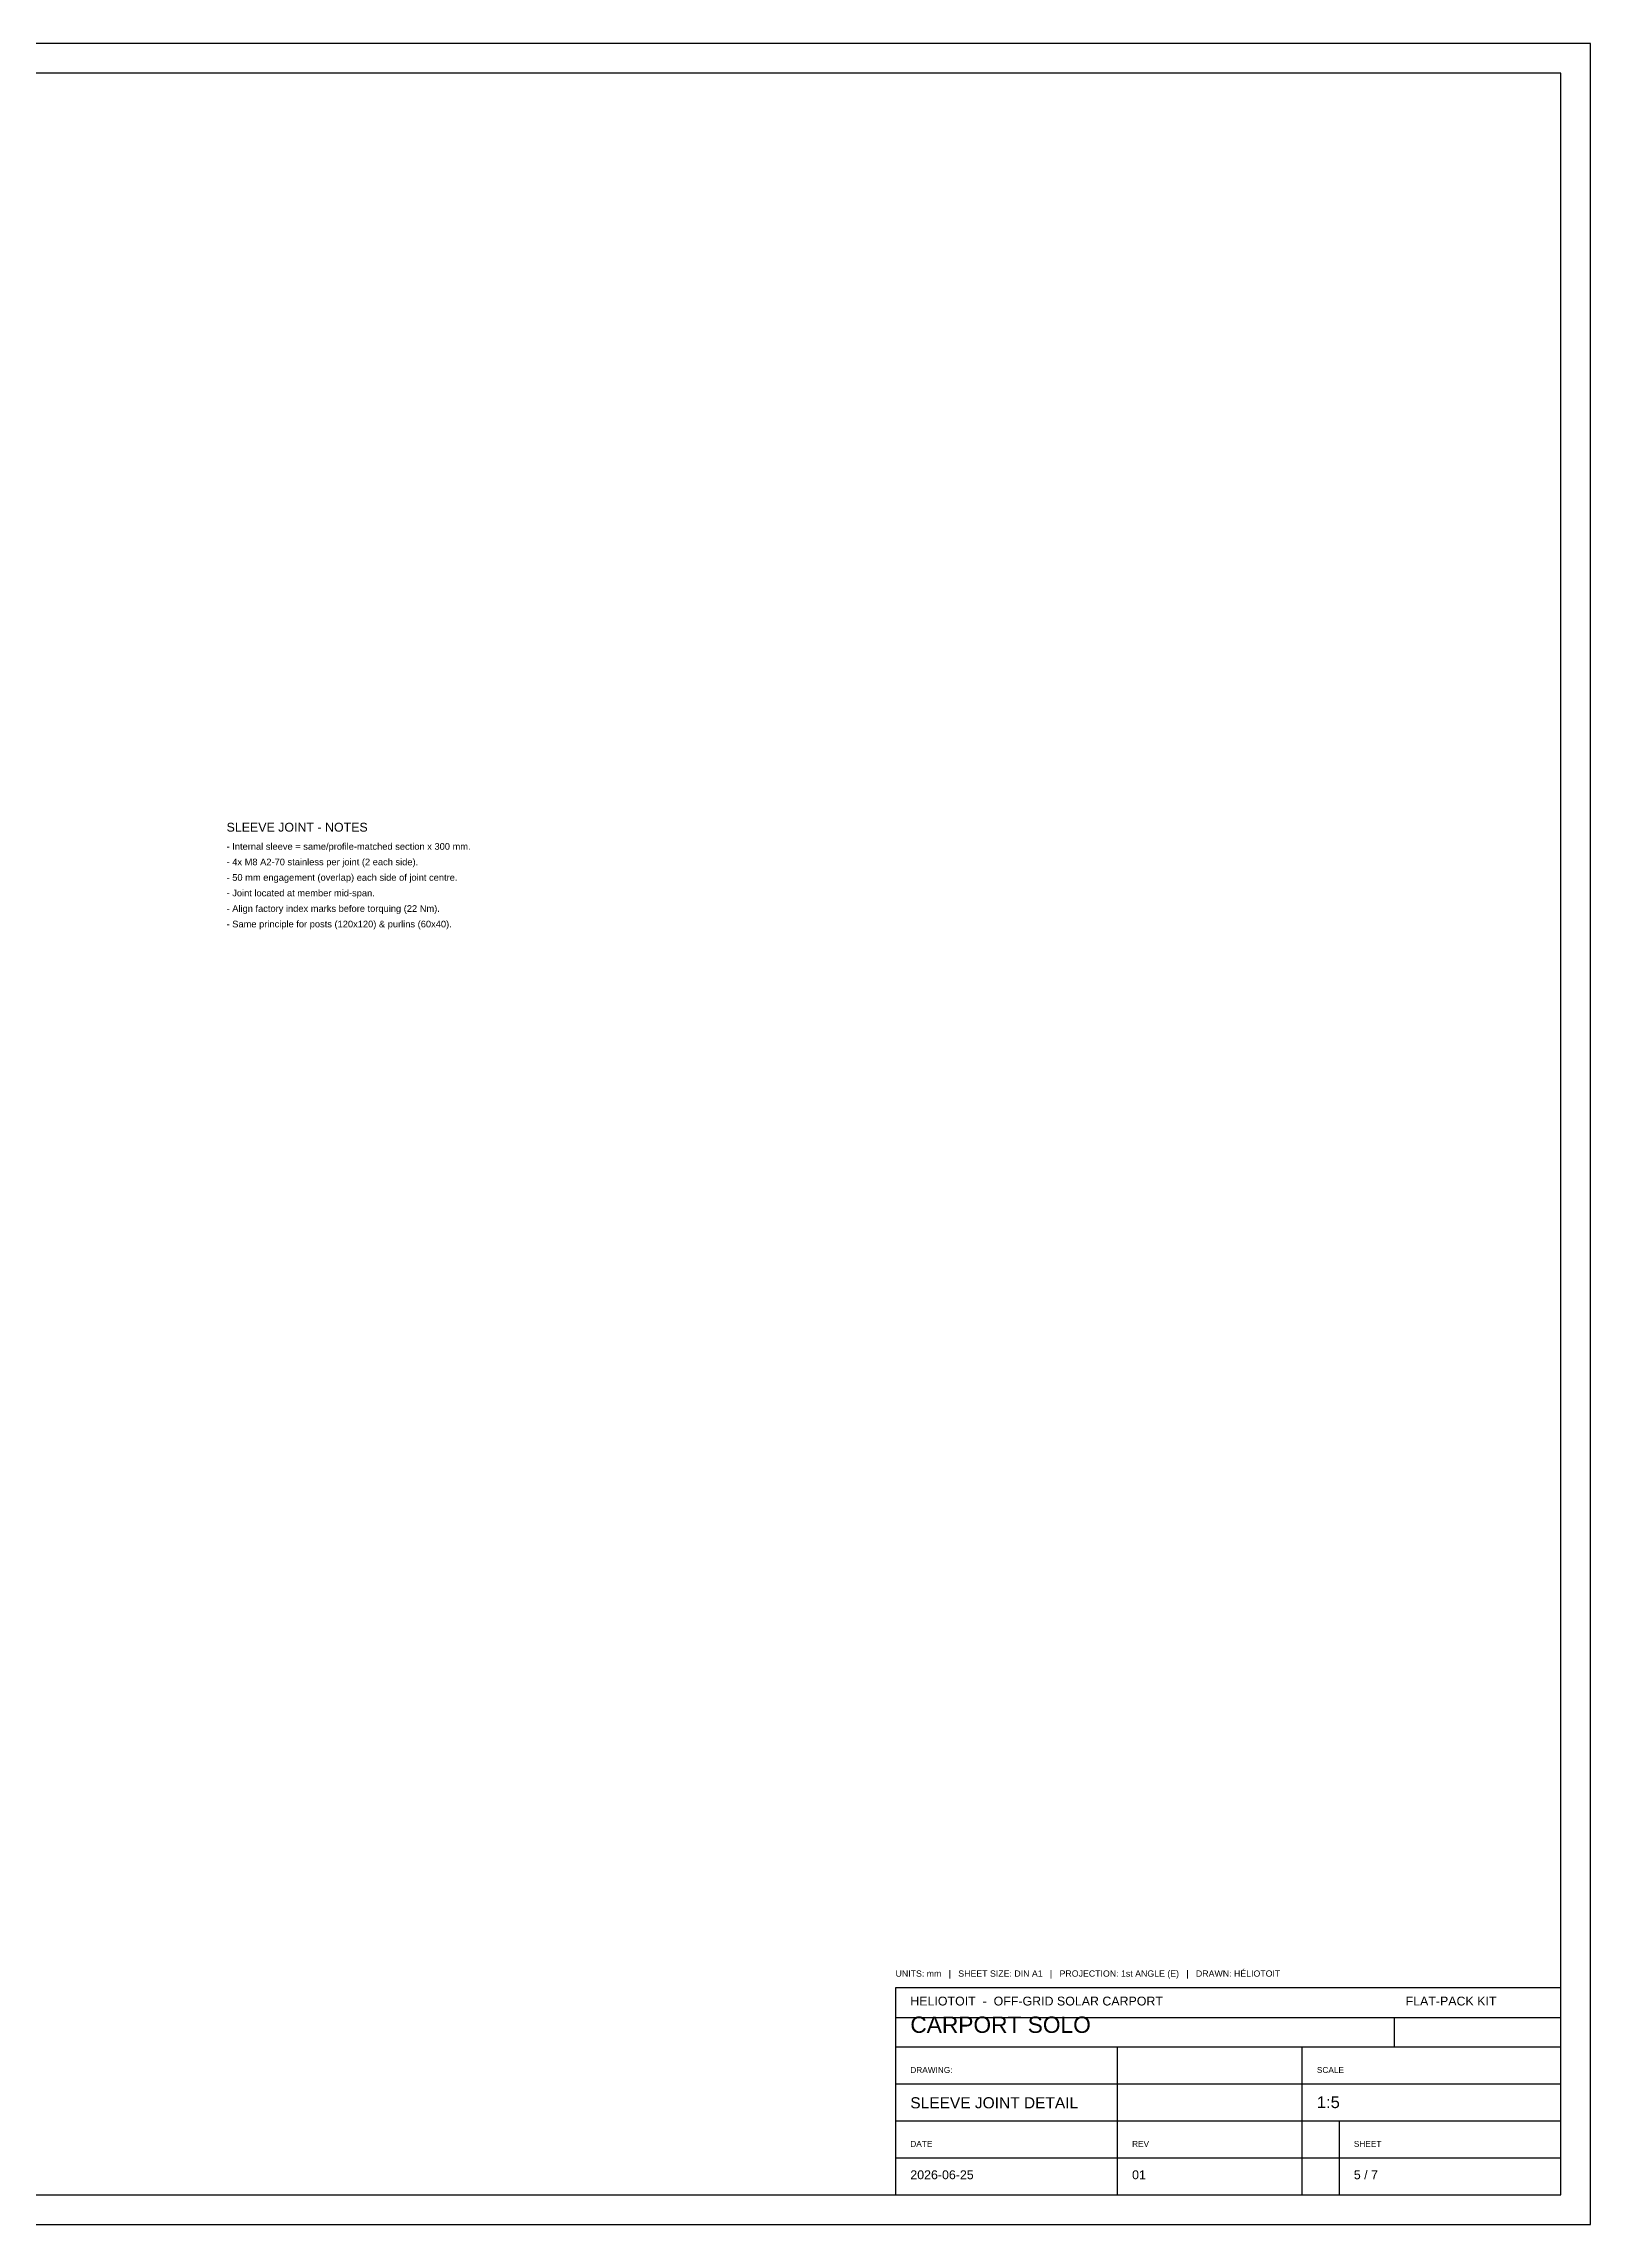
# Model space of a CAD drawing. Header units: millimetres. Extents: x 2 to 839, y 2 to 592.
# Drawn here: x 420 to 839, y 2 to 592 of the extents above; entities that cross this region are included whole.
import ezdxf
from ezdxf.enums import TextEntityAlignment as Align

# ---------------------------------------------------------------- set-up
doc = ezdxf.new("R2010")
doc.units = ezdxf.units.MM
for name, color, linetype in [('BORDER', 7, 'CONTINUOUS'), ('TEXT', 7, 'CONTINUOUS'), ('TITLE', 7, 'CONTINUOUS')]:
    doc.layers.add(name, color=color, linetype=linetype)
doc.styles.add('ARIAL', font='arial.ttf')

msp = doc.modelspace()

# ---------------------------------------------------------------- linework, layer by layer
at = {"layer": 'BORDER'}
for points in [[(2, 2), (839, 2), (839, 592), (2, 592)], [(10, 10), (831, 10), (831, 584), (10, 584)]]:
    msp.add_lwpolyline(points, close=True, dxfattribs=at)
at = {"layer": 'TITLE'}
for p, q in [((651, 58), (831, 58)), ((786, 50), (786, 58)), ((651, 50), (831, 50)), ((711, 50), (711, 10)), ((761, 10), (761, 50)), ((651, 40), (831, 40)), ((651, 30), (831, 30)), ((771, 30), (771, 10)), ((651, 20), (831, 20))]:
    msp.add_line(p, q, dxfattribs=at)
msp.add_lwpolyline([(651, 10), (831, 10), (831, 66), (651, 66)], close=True, dxfattribs=at)

# ---------------------------------------------------------------- texts
at = {"layer": 'TEXT', "style": 'ARIAL'}
for s, height, p in [('SLEEVE JOINT - NOTES', 2.4, (470, 380)), ('- Internal sleeve = same/profile-matched section x 300 mm.', 1.8, (470, 374.8)), ('- 4x M8 A2-70 stainless per joint (2 each side).', 1.8, (470, 370.6)), ('- 50 mm engagement (overlap) each side of joint centre.', 1.8, (470, 366.4)), ('- Joint located at member mid-span.', 1.8, (470, 362.2)), ('- Align factory index marks before torquing (22 Nm).', 1.8, (470, 358)), ('- Same principle for posts (120x120) & purlins (60x40).', 1.8, (470, 353.8))]:
    msp.add_text(s, height=height, dxfattribs=at).set_placement(p, align=Align.MIDDLE_LEFT)
for s, height, p in [('UNITS: mm   |   SHEET SIZE: DIN A1   |   PROJECTION: 1st ANGLE (E)   |   DRAWN: HÉLIOTOIT', 1.7, (651, 68.5)), ('HELIOTOIT  -  OFF-GRID SOLAR CARPORT', 2.4, (655, 60.5)), ('FLAT-PACK KIT', 2.4, (789, 60.5)), ('CARPORT SOLO', 4.4, (655, 52.5)), ('DRAWING:', 1.6, (655, 42.5)), ('SCALE', 1.6, (765, 42.5)), ('SLEEVE JOINT DETAIL', 3, (655, 32.5)), ('1:5', 3.2, (765, 32.5)), ('DATE', 1.6, (655, 22.5)), ('REV', 1.6, (715, 22.5)), ('SHEET', 1.6, (775, 22.5)), ('2026-06-25', 2.4, (655, 13.5)), ('01', 2.4, (715, 13.5)), ('5 / 7', 2.4, (775, 13.5))]:
    msp.add_text(s, height=height, dxfattribs=at).set_placement(p, align=Align.BOTTOM_LEFT)

doc.saveas('drawing.dxf')
